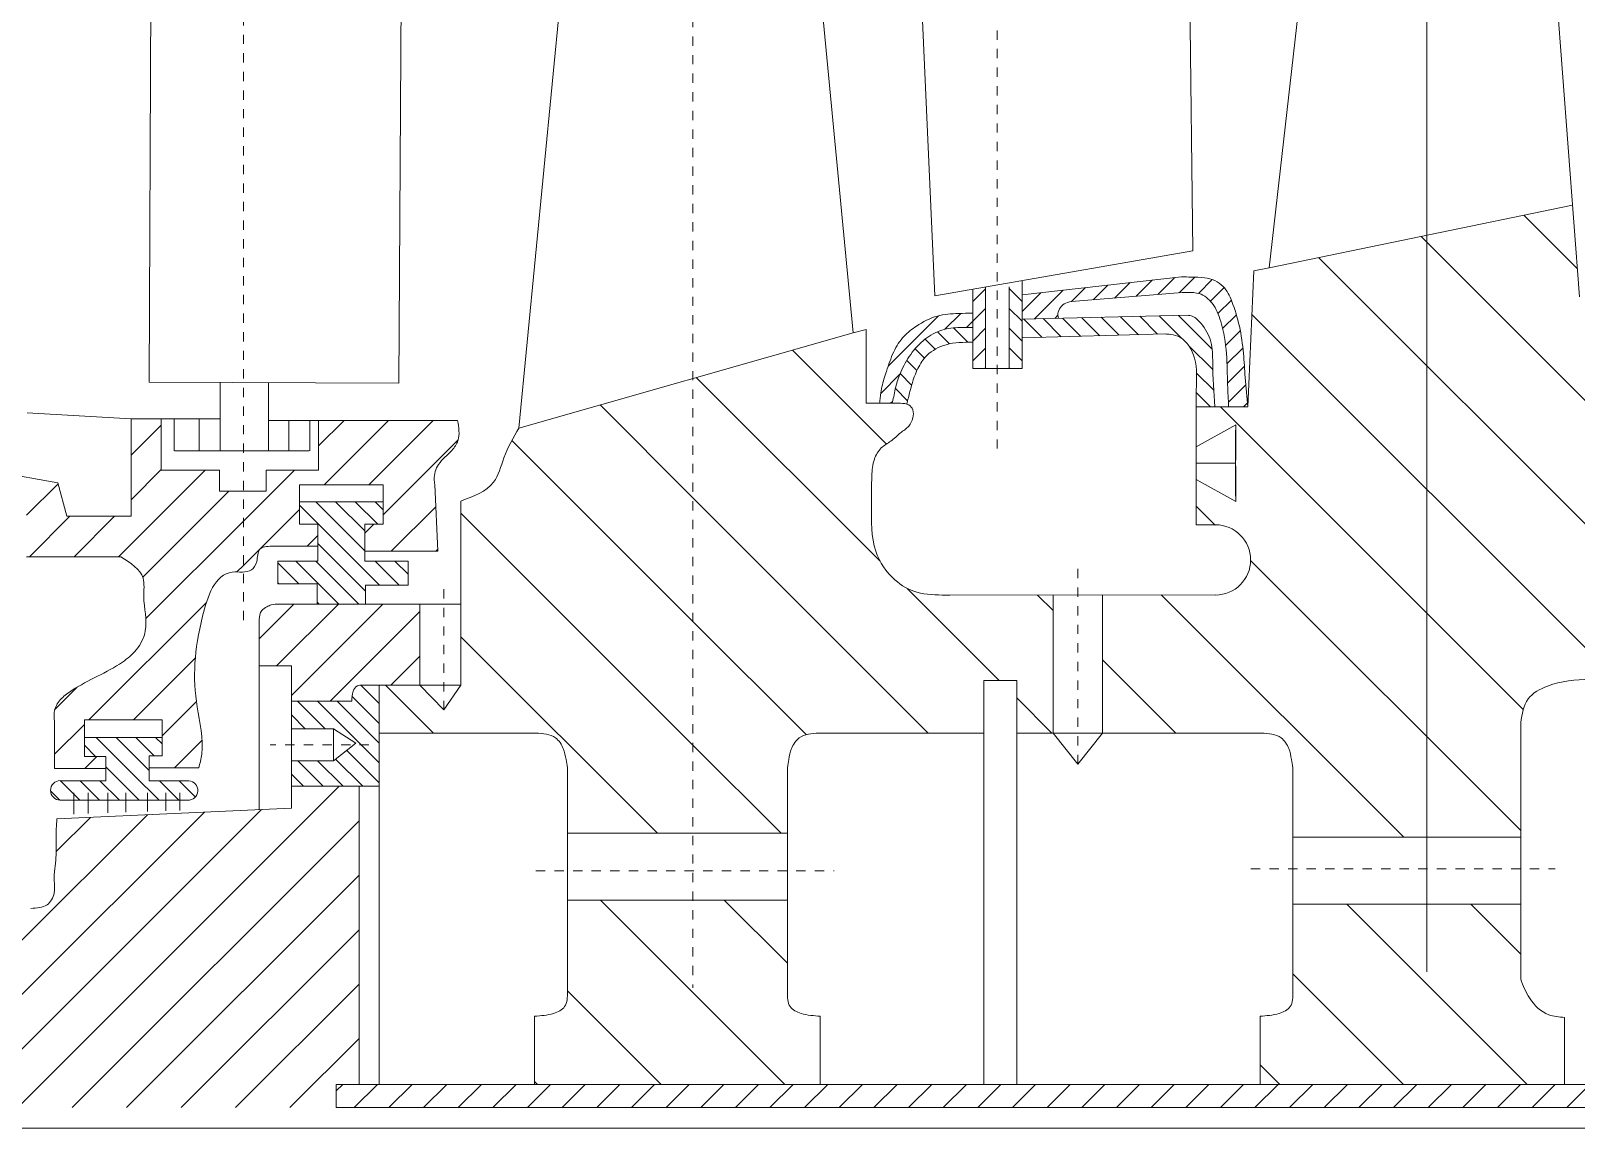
# Model space of a CAD drawing. Extents: x 0 to 420, y 0 to 297.
# Drawn here: x 85.47 to 102.09, y 194.26 to 206.07 of the extents above; entities that cross this region are included whole.
import ezdxf

# ---------------------------------------------------------------- set-up
doc = ezdxf.new("R2010")
doc.units = 0
doc.linetypes.add('ОСЕВАЯ', pattern=[50.8, 31.75, -6.35, 6.35, -6.35])
doc.layers.get('0').update_dxf_attribs({"linetype": 'CONTINUOUS'})
pattern_1 = [(135, (-22278.8489, -14110.3131), (-0.66529073, -0.66529073), [])]
pattern_2 = [(135, (-22278.84894, -14110.31309), (-0.1064465167, -0.1064465167), [])]
pattern_3 = [(45, (-22278.84894, -14110.3131), (-0.2395046625, 0.2395046625), [])]
pattern_4 = [(45, (-22278.84894, -14110.31309), (-0.1064465167, 0.1064465167), [])]

msp = doc.modelspace()

# ---------------------------------------------------------------- hatches: boundary and pattern name
at = {"lineweight": 0, "ltscale": 0.0007}
h = msp.add_hatch(dxfattribs=at)
h.set_pattern_fill('ANSI31', color=256, scale=0.296335, angle=90, style=0)
h.set_pattern_definition(pattern_1)
edge = h.paths.add_edge_path()
edge.add_spline(control_points=[(102.841, 200.43), (102.829, 200.433), (102.784, 200.444), (102.686, 200.506), (102.54, 200.614), (102.409, 200.795), (102.37, 200.941), (102.353, 201.008)], knot_values=[0, 0, 0, 0, 0.000321, 0.001194, 0.002881, 0.004929, 0.006677, 0.006677, 0.006677, 0.006677], degree=3, periodic=0)
edge.add_line((102.353, 201.008), (102.353, 202.651))
edge.add_spline(control_points=[(102.353, 202.651), (102.362, 202.717), (102.379, 202.838), (102.55, 202.919), (102.688, 202.96), (102.825, 202.947), (102.882, 203.025), (102.875, 203.112), (102.832, 203.116), (102.819, 203.117)], knot_values=[0, 0, 0, 0, 0.001569, 0.002884, 0.004388, 0.005374, 0.005973, 0.006683, 0.006989, 0.006989, 0.006989, 0.006989], degree=3, periodic=0)
edge.add_line((102.819, 203.117), (102.131, 203.206))
edge.add_line((102.131, 203.206), (102.055, 204.193))
edge.add_line((102.055, 204.193), (98.79, 203.518))
edge.add_line((98.79, 203.518), (98.627, 203.486))
edge.add_line((98.627, 203.486), (98.562, 202.025))
edge.add_line((98.562, 202.025), (98.005, 202.025))
edge.add_line((98.005, 202.025), (98.005, 201.594))
edge.add_line((98.005, 201.594), (98.432, 201.83))
edge.add_line((98.432, 201.83), (98.43, 201.418))
edge.add_line((98.43, 201.418), (98.432, 201.005))
edge.add_line((98.432, 201.005), (98.005, 201.242))
edge.add_line((98.005, 201.242), (98.005, 200.755))
edge.add_line((98.005, 200.755), (98.214, 200.755))
edge.add_arc((98.214, 200.377), 0.378, -89.9882, 89.9968, ccw=False)
edge.add_line((98.215, 200), (97, 199.999))
edge.add_line((97, 199.999), (97, 198.514))
edge.add_line((97, 198.514), (98.708, 198.514))
edge.add_spline(control_points=[(98.708, 198.514), (98.786, 198.509), (98.914, 198.501), (99.009, 198.355), (99.03, 198.24), (99.042, 198.171), (99.047, 198.141)], knot_values=[0, 0, 0, 0, 0.001833, 0.003035, 0.004057, 0.004812, 0.004812, 0.004812, 0.004812], degree=3, periodic=0)
edge.add_line((99.047, 198.141), (99.047, 197.392))
edge.add_line((99.047, 197.392), (101.497, 197.392))
edge.add_line((101.497, 197.392), (101.497, 198.626))
edge.add_spline(control_points=[(101.497, 198.626), (101.512, 198.719), (101.54, 198.899), (101.851, 199.069), (102.086, 199.085), (102.238, 199.096)], knot_values=[0, 0, 0, 0, 0.00225, 0.00437, 0.008228, 0.008228, 0.008228, 0.008228], degree=3, periodic=0)
edge.add_line((102.238, 199.096), (102.794, 199.096))
edge.add_line((102.794, 199.096), (102.841, 200.43))
h = msp.add_hatch(dxfattribs=at)
h.set_pattern_fill('ANSI31', color=256, scale=0.047414, style=0)
h.set_pattern_definition(pattern_4)
edge = h.paths.add_edge_path()
edge.add_line((96.134, 203.229), (96.134, 202.967))
edge.add_line((96.134, 202.967), (96.525, 202.976))
edge.add_spline(control_points=[(96.525, 202.976), (96.523, 202.987), (96.514, 203.021), (96.534, 203.08), (96.584, 203.141), (96.637, 203.151), (96.666, 203.156)], knot_values=[0, 0, 0, 0, 0.000285, 0.000872, 0.001491, 0.002191, 0.002191, 0.002191, 0.002191], degree=3, periodic=0)
edge.add_line((96.666, 203.156), (97.855, 203.253))
edge.add_spline(control_points=[(97.855, 203.253), (97.876, 203.253), (97.937, 203.254), (98.06, 203.253), (98.203, 203.135), (98.293, 202.901), (98.341, 202.602), (98.34, 202.293), (98.352, 202.103), (98.356, 202.025)], knot_values=[0, 0, 0, 0, 0.000526, 0.00156, 0.003031, 0.004848, 0.007823, 0.010653, 0.012644, 0.012644, 0.012644, 0.012644], degree=3, periodic=0)
edge.add_line((98.356, 202.025), (98.562, 202.025))
edge.add_spline(control_points=[(98.562, 202.025), (98.552, 202.129), (98.532, 202.32), (98.518, 202.61), (98.479, 202.888), (98.407, 203.129), (98.309, 203.345), (98.123, 203.422), (97.967, 203.417), (97.884, 203.422), (97.849, 203.424)], knot_values=[0, 0, 0, 0, 0.002653, 0.004861, 0.007353, 0.009709, 0.011283, 0.013138, 0.014346, 0.015239, 0.015239, 0.015239, 0.015239], degree=3, periodic=0)
edge.add_line((97.849, 203.424), (96.134, 203.229))
h = msp.add_hatch(dxfattribs=at)
h.set_pattern_fill('ANSI31', color=256, scale=0.047414, style=0)
h.set_pattern_definition(pattern_4)
h.paths.add_polyline_path([(95.741, 203.314), (95.603, 203.289), (95.603, 202.435), (95.741, 202.435)])
h = msp.add_hatch(dxfattribs=at)
h.set_pattern_fill('ANSI31', color=256, scale=0.047414, style=0)
h.set_pattern_definition([(135, (22470.58541, -14110.31309), (0.1064465167, 0.1064465167), [])])
h.paths.add_polyline_path([(95.995, 203.314), (96.134, 203.289), (96.134, 202.435), (95.995, 202.435)])
h = msp.add_hatch(dxfattribs=at)
h.set_pattern_fill('ANSI31', color=256, scale=0.047414, style=0)
h.set_pattern_definition(pattern_4)
edge = h.paths.add_edge_path()
edge.add_spline(control_points=[(95.603, 203.032), (95.552, 203.031), (95.425, 203.029), (95.212, 203.015), (95.017, 202.911), (94.851, 202.784), (94.741, 202.612), (94.683, 202.421), (94.629, 202.268), (94.614, 202.163), (94.606, 202.104), (94.603, 202.073), (94.602, 202.062)], knot_values=[0, 0, 0, 0, 0.001278, 0.003216, 0.00532, 0.00677, 0.008477, 0.010366, 0.011816, 0.012564, 0.013041, 0.013333, 0.013333, 0.013333, 0.013333], degree=3, periodic=0)
edge.add_line((94.602, 202.062), (94.736, 202.062))
edge.add_spline(control_points=[(94.736, 202.062), (94.742, 202.085), (94.756, 202.136), (94.773, 202.243), (94.822, 202.392), (94.915, 202.571), (95.058, 202.738), (95.24, 202.855), (95.431, 202.881), (95.55, 202.878), (95.603, 202.877)], knot_values=[0, 0, 0, 0, 0.000599, 0.001353, 0.002718, 0.004557, 0.006443, 0.008208, 0.009892, 0.011229, 0.011229, 0.011229, 0.011229], degree=3, periodic=0)
edge.add_line((95.603, 202.877), (95.603, 203.032))
h = msp.add_hatch(dxfattribs=at)
h.set_pattern_fill('ANSI31', color=256, scale=0.047414, angle=90, style=0)
h.set_pattern_definition(pattern_2)
edge = h.paths.add_edge_path()
edge.add_line((96.134, 202.967), (96.134, 202.766))
edge.add_line((96.134, 202.766), (97.672, 202.808))
edge.add_spline(control_points=[(97.672, 202.808), (97.692, 202.807), (97.747, 202.803), (97.892, 202.763), (98.029, 202.525), (98.006, 202.259), (98.005, 202.085), (98.005, 202.025)], knot_values=[0, 0, 0, 0, 0.000517, 0.00138, 0.003705, 0.006588, 0.008112, 0.008112, 0.008112, 0.008112], degree=3, periodic=0)
edge.add_line((98.005, 202.025), (98.209, 202.025))
edge.add_spline(control_points=[(98.209, 202.025), (98.197, 202.181), (98.181, 202.413), (98.186, 202.729), (98.087, 202.899), (97.987, 202.998), (97.929, 203.007), (97.91, 203.01)], knot_values=[0, 0, 0, 0, 0.003997, 0.005905, 0.007838, 0.008826, 0.009301, 0.009301, 0.009301, 0.009301], degree=3, periodic=0)
edge.add_line((97.91, 203.01), (96.134, 202.967))
h = msp.add_hatch(dxfattribs=at)
h.set_pattern_fill('ANSI31', color=256, scale=0.296335, angle=90, style=0)
h.set_pattern_definition(pattern_1)
edge = h.paths.add_edge_path()
edge.add_line((92.595, 197.436), (93.61, 197.436))
edge.add_line((93.61, 197.436), (93.61, 198.141))
edge.add_spline(control_points=[(93.61, 198.141), (93.615, 198.171), (93.627, 198.24), (93.649, 198.355), (93.744, 198.501), (93.872, 198.509), (93.949, 198.514)], knot_values=[0, 0, 0, 0, 0.000755, 0.001777, 0.002979, 0.004812, 0.004812, 0.004812, 0.004812], degree=3, periodic=0)
edge.add_line((93.949, 198.514), (95.724, 198.514))
edge.add_line((95.724, 198.514), (95.724, 199.081))
edge.add_line((95.724, 199.081), (96.077, 199.081))
edge.add_line((96.077, 199.081), (96.077, 198.514))
edge.add_line((96.077, 198.514), (96.469, 198.514))
edge.add_line((96.469, 198.514), (96.469, 199.999))
edge.add_line((96.469, 199.999), (95.357, 199.999))
edge.add_spline(control_points=[(95.357, 199.999), (95.342, 199.999), (95.224, 199.999), (95.01, 200), (94.725, 200.165), (94.504, 200.498), (94.517, 200.906), (94.513, 201.235), (94.53, 201.45), (94.608, 201.588), (94.73, 201.651), (94.817, 201.742), (94.919, 201.806), (94.963, 201.899), (94.972, 201.989), (94.913, 202.058), (94.858, 202.061), (94.826, 202.062)], knot_values=[0, 0, 0, 0, 0.000373, 0.002997, 0.00528, 0.008417, 0.012585, 0.015276, 0.016803, 0.017997, 0.019066, 0.020213, 0.021184, 0.022017, 0.022763, 0.023324, 0.024094, 0.024094, 0.024094, 0.024094], degree=3, periodic=0)
edge.add_line((94.826, 202.062), (94.458, 202.062))
edge.add_line((94.458, 202.062), (94.458, 202.857))
edge.add_line((94.458, 202.857), (94.318, 202.82))
edge.add_line((94.318, 202.82), (92.595, 202.329))
edge.add_line((92.595, 202.329), (92.595, 197.436))
h = msp.add_hatch(dxfattribs=at)
h.set_pattern_fill('ANSI31', color=256, scale=0.047414, angle=90, style=0)
h.set_pattern_definition(pattern_2)
edge = h.paths.add_edge_path()
edge.add_line((94.736, 202.062), (94.826, 202.062))
edge.add_spline(control_points=[(94.826, 202.062), (94.85, 202.061), (94.873, 202.06), (94.894, 202.053)], knot_values=[0, 0, 0, 0, 0.00057, 0.00057, 0.00057, 0.00057], degree=3, periodic=0)
edge.add_spline(control_points=[(94.894, 202.053), (94.906, 202.099), (94.937, 202.229), (94.99, 202.413), (95.114, 202.603), (95.329, 202.718), (95.505, 202.719), (95.602, 202.719)], knot_values=[0, 0, 0, 0, 0.001191, 0.003379, 0.004823, 0.006816, 0.009236, 0.009236, 0.009236, 0.009236], degree=3, periodic=0)
edge.add_line((95.603, 202.72), (95.603, 202.877))
edge.add_spline(control_points=[(95.603, 202.877), (95.55, 202.878), (95.431, 202.881), (95.24, 202.855), (95.058, 202.738), (94.915, 202.571), (94.822, 202.392), (94.773, 202.243), (94.756, 202.136), (94.742, 202.085), (94.736, 202.062)], knot_values=[0, 0, 0, 0, 0.001337, 0.00302, 0.004786, 0.006672, 0.008511, 0.009876, 0.01063, 0.011229, 0.011229, 0.011229, 0.011229], degree=3, periodic=0)
h = msp.add_hatch(dxfattribs=at)
h.set_pattern_fill('ANSI31', color=256, scale=0.296335, angle=90, style=0)
h.set_pattern_definition(pattern_1)
edge = h.paths.add_edge_path()
edge.add_line((90.097, 199.901), (90.097, 199.028))
edge.add_line((90.097, 199.028), (89.917, 198.762))
edge.add_line((89.917, 198.762), (89.658, 199.028))
edge.add_line((89.658, 199.028), (89.219, 199.028))
edge.add_line((89.219, 199.028), (89.219, 198.514))
edge.add_line((89.219, 198.514), (90.906, 198.514))
edge.add_spline(control_points=[(90.906, 198.514), (90.983, 198.509), (91.111, 198.501), (91.206, 198.355), (91.228, 198.24), (91.24, 198.171), (91.245, 198.141)], knot_values=[0, 0, 0, 0, 0.001833, 0.003035, 0.004057, 0.004812, 0.004812, 0.004812, 0.004812], degree=3, periodic=0)
edge.add_line((91.245, 198.141), (91.245, 197.436))
edge.add_line((91.245, 197.436), (92.595, 197.436))
edge.add_line((92.595, 197.436), (92.595, 202.329))
edge.add_line((92.595, 202.329), (90.722, 201.796))
edge.add_spline(control_points=[(90.722, 201.796), (90.663, 201.693), (90.558, 201.508), (90.471, 201.144), (90.235, 201.06), (90.097, 201.01)], knot_values=[0, 0, 0, 0, 0.003019, 0.005434, 0.008863, 0.008863, 0.008863, 0.008863], degree=3, periodic=0)
edge.add_line((90.097, 201.01), (90.097, 199.901))
h = msp.add_hatch(dxfattribs=at)
h.set_pattern_fill('ANSI31', color=256, scale=0.106681, style=0)
h.set_pattern_definition(pattern_3)
edge = h.paths.add_edge_path()
edge.add_spline(control_points=[(86.443, 200.411), (86.547, 200.345), (86.714, 200.239), (86.67, 199.92), (86.75, 199.658), (86.624, 199.406), (86.352, 199.184), (86.045, 199.069), (85.799, 198.893), (85.715, 198.771), (85.725, 198.681), (85.729, 198.639)], knot_values=[0, 0, 0, 0, 0.0028, 0.004461, 0.007575, 0.009492, 0.011158, 0.016392, 0.017624, 0.018833, 0.01987, 0.01987, 0.01987, 0.01987], degree=3, periodic=0)
edge.add_line((85.729, 198.639), (85.729, 198.131))
edge.add_line((85.729, 198.131), (86.106, 198.131))
edge.add_line((86.106, 198.131), (86.279, 198.131))
edge.add_line((86.279, 198.131), (86.279, 198.262))
edge.add_line((86.279, 198.262), (86.106, 198.262))
edge.add_line((86.106, 198.262), (86.049, 198.262))
edge.add_line((86.049, 198.262), (86.049, 198.655))
edge.add_line((86.049, 198.655), (86.886, 198.655))
edge.add_line((86.886, 198.655), (86.886, 198.27))
edge.add_line((86.886, 198.27), (86.746, 198.27))
edge.add_line((86.746, 198.27), (86.746, 198.139))
edge.add_line((86.746, 198.139), (87.279, 198.139))
edge.add_spline(control_points=[(87.279, 198.139), (87.292, 198.188), (87.349, 198.403), (87.202, 198.961), (87.241, 199.577), (87.466, 200.269), (87.72, 200.246), (87.759, 200.247)], knot_values=[0, 0, 0, 0, 0.001275, 0.005581, 0.013821, 0.018655, 0.019614, 0.019614, 0.019614, 0.019614], degree=3, periodic=0)
edge.add_line((87.759, 200.247), (87.759, 201.118))
edge.add_line((87.759, 201.118), (87.502, 201.118))
edge.add_line((87.502, 201.118), (87.502, 201.344))
edge.add_line((87.502, 201.344), (86.875, 201.344))
edge.add_line((86.875, 201.344), (86.875, 201.895))
edge.add_line((86.875, 201.895), (86.551, 201.895))
edge.add_line((86.551, 201.895), (86.551, 200.846))
edge.add_line((86.551, 200.846), (85.862, 200.846))
edge.add_line((85.862, 200.846), (85.763, 201.207))
edge.add_line((85.763, 201.207), (85.428, 201.267))
edge.add_line((85.428, 201.267), (85.428, 200.411))
edge.add_line((85.428, 200.411), (86.443, 200.411))
h = msp.add_hatch(dxfattribs=at)
h.set_pattern_fill('ANSI31', color=256, scale=0.106681, style=0)
h.set_pattern_definition(pattern_3)
edge = h.paths.add_edge_path()
edge.add_line((88.006, 201.118), (87.759, 201.118))
edge.add_line((87.759, 201.118), (87.759, 200.247))
edge.add_spline(control_points=[(87.759, 200.247), (87.791, 200.249), (87.856, 200.259), (87.918, 200.364), (87.907, 200.517), (88.013, 200.522), (88.067, 200.524)], knot_values=[0.019614, 0.019614, 0.019614, 0.019614, 0.020397, 0.021298, 0.022439, 0.02358, 0.02358, 0.02358, 0.02358], degree=3, periodic=0)
edge.add_line((88.067, 200.524), (88.562, 200.524))
edge.add_line((88.562, 200.524), (88.562, 200.761))
edge.add_line((88.562, 200.761), (88.363, 200.761))
edge.add_line((88.363, 200.761), (88.363, 201.185))
edge.add_line((88.363, 201.185), (89.263, 201.185))
edge.add_line((89.263, 201.185), (89.263, 200.761))
edge.add_line((89.263, 200.761), (89.064, 200.761))
edge.add_line((89.064, 200.761), (89.064, 200.47))
edge.add_line((89.064, 200.47), (89.851, 200.47))
edge.add_line((89.851, 200.47), (89.819, 201.188))
edge.add_spline(control_points=[(89.819, 201.188), (89.816, 201.207), (89.802, 201.28), (89.852, 201.43), (89.989, 201.526), (90.097, 201.685), (90.076, 201.802), (90.063, 201.878)], knot_values=[0, 0, 0, 0, 0.000476, 0.001883, 0.003646, 0.004675, 0.006521, 0.006521, 0.006521, 0.006521], degree=3, periodic=0)
edge.add_line((90.063, 201.878), (88.568, 201.878))
edge.add_line((88.568, 201.878), (88.568, 201.344))
edge.add_line((88.568, 201.344), (88.006, 201.344))
edge.add_line((88.006, 201.344), (88.006, 201.118))
h = msp.add_hatch(dxfattribs=at)
h.set_pattern_fill('ANSI31', color=256, scale=0.047414, angle=90, style=0)
h.set_pattern_definition(pattern_2)
h.paths.add_polyline_path([(89.064, 200.364), (89.064, 200.761), (89.263, 200.761), (89.263, 201.003), (88.363, 201.003), (88.363, 200.761), (88.562, 200.761), (88.562, 200.524), (88.562, 200.364), (88.13, 200.364), (88.13, 200.121), (88.554, 200.121), (88.554, 199.901), (89.073, 199.901), (89.073, 200.104), (89.531, 200.104), (89.531, 200.364)])
h = msp.add_hatch(dxfattribs=at)
h.set_pattern_fill('ANSI31', color=256, scale=0.106681, style=0)
h.set_pattern_definition(pattern_3)
edge = h.paths.add_edge_path()
edge.add_spline(control_points=[(88.143, 199.901), (88.115, 199.9), (88.068, 199.9), (88.007, 199.87), (87.94, 199.83), (87.934, 199.77), (87.93, 199.735)], knot_values=[0, 0, 0, 0, 0.000704, 0.001144, 0.001722, 0.002561, 0.002561, 0.002561, 0.002561], degree=3, periodic=0)
edge.add_line((87.93, 199.735), (87.93, 199.236))
edge.add_line((87.93, 199.236), (88.277, 199.236))
edge.add_line((88.277, 199.236), (88.277, 198.856))
edge.add_line((88.277, 198.856), (88.926, 198.856))
edge.add_spline(control_points=[(88.926, 198.856), (88.926, 198.893), (88.926, 198.953), (88.975, 199.029), (89.02, 199.029), (89.038, 199.028)], knot_values=[0, 0, 0, 0, 0.000918, 0.001536, 0.001985, 0.001985, 0.001985, 0.001985], degree=3, periodic=0)
edge.add_line((89.038, 199.028), (89.658, 199.028))
edge.add_line((89.658, 199.028), (89.658, 199.901))
edge.add_line((89.658, 199.901), (88.143, 199.901))
h = msp.add_hatch(dxfattribs=at)
h.set_pattern_fill('ANSI31', color=256, scale=0.047414, angle=90, style=0)
h.set_pattern_definition(pattern_2)
edge = h.paths.add_edge_path()
edge.add_line((89.219, 199.028), (89.038, 199.028))
edge.add_spline(control_points=[(89.038, 199.028), (89.02, 199.029), (88.975, 199.029), (88.926, 198.953), (88.926, 198.893), (88.926, 198.856)], knot_values=[0, 0, 0, 0, 0.000449, 0.001067, 0.001985, 0.001985, 0.001985, 0.001985], degree=3, periodic=0)
edge.add_line((88.926, 198.856), (88.277, 198.856))
edge.add_line((88.277, 198.856), (88.277, 198.56))
edge.add_line((88.277, 198.56), (88.728, 198.56))
edge.add_line((88.728, 198.56), (88.969, 198.405))
edge.add_line((88.969, 198.405), (88.728, 198.216))
edge.add_line((88.728, 198.216), (88.277, 198.216))
edge.add_line((88.277, 198.216), (88.277, 197.941))
edge.add_line((88.277, 197.941), (89.219, 197.941))
edge.add_line((89.219, 197.941), (89.219, 199.028))
h = msp.add_hatch(dxfattribs=at)
h.set_pattern_fill('ANSI31', color=256, scale=0.047414, angle=90, style=0)
h.set_pattern_definition(pattern_2)
h.paths.add_polyline_path([(86.886, 198.467), (86.049, 198.467), (86.049, 198.262), (86.106, 198.262), (86.279, 198.262), (86.279, 198.131), (86.279, 198.057), (86.746, 198.063), (86.746, 198.27), (86.886, 198.27)])
h = msp.add_hatch(dxfattribs=at)
h.set_pattern_fill('ANSI31', color=256, scale=0.130387, style=0)
h.set_pattern_definition([(45, (-22278.84894, -14110.3131), (-0.292727921, 0.292727921), [])])
edge = h.paths.add_edge_path()
edge.add_line((89.004, 197.941), (88.277, 197.941))
edge.add_line((88.277, 197.941), (88.277, 197.706))
edge.add_line((88.277, 197.706), (85.754, 197.59))
edge.add_spline(control_points=[(85.754, 197.59), (85.749, 197.52), (85.74, 197.382), (85.753, 197.16), (85.713, 196.965), (85.741, 196.787), (85.653, 196.635), (85.537, 196.631), (85.474, 196.628)], knot_values=[0, 0, 0, 0, 0.001788, 0.003493, 0.00561, 0.006746, 0.007986, 0.009484, 0.009484, 0.009484, 0.009484], degree=3, periodic=0)
edge.add_line((85.474, 196.628), (85.331, 196.627))
edge.add_line((85.331, 196.627), (85.356, 194.484))
edge.add_line((85.356, 194.484), (88.759, 194.484))
edge.add_line((88.759, 194.484), (88.759, 194.733))
edge.add_line((88.759, 194.733), (89.004, 194.733))
edge.add_line((89.004, 194.733), (89.004, 197.941))
h = msp.add_hatch(dxfattribs=at)
h.set_pattern_fill('ANSI31', color=256, scale=0.047414, angle=90, style=0)
h.set_pattern_definition(pattern_2)
h.paths.add_polyline_path([(87.173, 198), (86.746, 198), (86.746, 198.063), (86.279, 198.057), (86.279, 198.001), (85.79, 198.001, 0.000383), (85.79, 198.001, 0.999799), (85.79, 197.792, -0.00016), (85.79, 197.792), (87.16, 197.791, 0.990687)])
h = msp.add_hatch(dxfattribs=at)
h.set_pattern_fill('ANSI31', color=256, scale=0.296335, angle=90, style=0)
h.set_pattern_definition(pattern_1)
edge = h.paths.add_edge_path()
edge.add_line((93.61, 195.732), (93.61, 196.716))
edge.add_line((93.61, 196.716), (91.245, 196.716))
edge.add_line((91.245, 196.716), (91.245, 195.732))
edge.add_spline(control_points=[(91.245, 195.732), (91.245, 195.673), (91.244, 195.563), (91.074, 195.478), (90.96, 195.472), (90.891, 195.468)], knot_values=[0, 0, 0, 0, 0.001387, 0.002557, 0.004311, 0.004311, 0.004311, 0.004311], degree=3, periodic=0)
edge.add_line((90.891, 195.468), (90.891, 194.733))
edge.add_line((90.891, 194.733), (93.964, 194.733))
edge.add_line((93.964, 194.733), (93.964, 195.468))
edge.add_spline(control_points=[(93.964, 195.468), (93.895, 195.472), (93.781, 195.478), (93.611, 195.563), (93.61, 195.673), (93.61, 195.732)], knot_values=[0, 0, 0, 0, 0.001754, 0.002924, 0.004311, 0.004311, 0.004311, 0.004311], degree=3, periodic=0)
h = msp.add_hatch(dxfattribs=at)
h.set_pattern_fill('ANSI31', color=256, scale=0.296335, angle=90, style=0)
h.set_pattern_definition(pattern_1)
edge = h.paths.add_edge_path()
edge.add_line((99.047, 196.672), (99.047, 195.732))
edge.add_spline(control_points=[(99.047, 195.732), (99.047, 195.673), (99.047, 195.563), (98.876, 195.478), (98.762, 195.472), (98.694, 195.468)], knot_values=[0, 0, 0, 0, 0.001387, 0.002557, 0.004311, 0.004311, 0.004311, 0.004311], degree=3, periodic=0)
edge.add_line((98.694, 195.468), (98.694, 194.733))
edge.add_line((98.694, 194.733), (101.968, 194.733))
edge.add_line((101.968, 194.733), (101.968, 195.455))
edge.add_spline(control_points=[(101.968, 195.455), (101.91, 195.459), (101.759, 195.471), (101.584, 195.641), (101.524, 195.796), (101.497, 195.865)], knot_values=[0, 0, 0, 0, 0.00143, 0.003764, 0.005635, 0.005635, 0.005635, 0.005635], degree=3, periodic=0)
edge.add_line((101.497, 195.865), (101.497, 196.672))
edge.add_line((101.497, 196.672), (99.047, 196.672))
h = msp.add_hatch(dxfattribs=at)
h.set_pattern_fill('ANSI31', color=256, scale=0.082974, style=0)
h.set_pattern_definition([(45, (-22278.84894, -14110.3131), (-0.1862814042, 0.1862814042), [])])
edge = h.paths.add_edge_path()
edge.add_line((88.759, 194.484), (88.759, 194.733))
edge.add_line((88.759, 194.733), (110.215, 194.733))
edge.add_line((88.759, 194.484), (115.034, 194.484))
edge.add_line((110.215, 194.733), (110.215, 194.484))

# ---------------------------------------------------------------- linework, layer by layer
at = {"linetype": 'ОСЕВАЯ', "lineweight": 0, "ltscale": 0.001}
for p, q in [((95.868, 217.874), (95.868, 201.575)), ((87.759, 199.728), (87.759, 217.843))]:
    msp.add_line(p, q, dxfattribs=at)
at = {"lineweight": 0, "ltscale": 0.0007}
for p, q in [((100.488, 211.057), (100.488, 195.945)), ((88.759, 194.484), (115.034, 194.484))]:
    msp.add_line(p, q, dxfattribs=at)
at = {"lineweight": 0, "ltscale": 0.0001}
for p, q in [((86.784, 210.929), (86.748, 202.288)), ((89.43, 202.279), (89.483, 210.722)), ((94.862, 210.643), (95.197, 203.218)), ((93.593, 210.414), (94.318, 202.82)), ((97.969, 203.704), (97.895, 210.241)), ((99.569, 210.361), (98.79, 203.518)), ((102.131, 203.206), (101.581, 210.361)), ((90.722, 201.796), (91.195, 206.664)), ((98.79, 203.518), (102.055, 204.193)), ((95.197, 203.218), (97.969, 203.704)), ((96.134, 203.229), (97.849, 203.424)), ((98.627, 203.486), (98.562, 202.025)), ((98.79, 203.518), (98.627, 203.486)), ((95.603, 203.289), (95.603, 202.435)), ((95.741, 203.314), (95.741, 202.435)), ((95.995, 203.314), (95.995, 202.435)), ((96.134, 203.383), (96.134, 202.435)), ((96.666, 203.156), (97.855, 203.253)), ((96.134, 202.967), (97.91, 203.01)), ((85.763, 201.207), (77.133, 202.748)), ((94.318, 202.82), (90.722, 201.796)), ((94.318, 202.82), (94.458, 202.857)), ((94.458, 202.857), (94.458, 202.062)), ((96.134, 202.766), (97.672, 202.808)), ((95.603, 202.435), (96.134, 202.435)), ((86.748, 202.288), (89.43, 202.279)), ((87.509, 201.55), (87.509, 202.286)), ((88.03, 201.55), (88.03, 202.284)), ((85.435, 201.961), (86.551, 201.895)), ((94.458, 202.062), (94.826, 202.062)), ((98.005, 202.025), (98.562, 202.025)), ((98.005, 200.755), (98.005, 202.025)), ((86.551, 201.895), (87.509, 201.895)), ((86.551, 201.895), (86.551, 200.846)), ((86.875, 201.895), (86.875, 201.344)), ((87.015, 201.55), (87.015, 201.895)), ((87.283, 201.55), (87.283, 201.895)), ((90.063, 201.878), (88.03, 201.878)), ((88.248, 201.55), (88.248, 201.878)), ((88.473, 201.55), (88.473, 201.878)), ((88.568, 201.344), (88.568, 201.878)), ((98.432, 201.83), (98.005, 201.594)), ((98.429, 201.063), (98.432, 201.83)), ((98.429, 201.773), (98.432, 201.005)), ((87.019, 201.55), (88.466, 201.55)), ((98.005, 201.418), (98.429, 201.418)), ((98.429, 201.418), (98.429, 201.063)), ((86.875, 201.344), (87.502, 201.344)), ((87.502, 201.344), (87.502, 201.118)), ((88.006, 201.344), (88.568, 201.344)), ((88.006, 201.118), (88.006, 201.344)), ((85.862, 200.846), (85.763, 201.207)), ((87.502, 201.118), (88.006, 201.118)), ((88.363, 201.185), (89.263, 201.185)), ((88.363, 200.761), (88.363, 201.185)), ((89.263, 201.185), (89.263, 200.761)), ((89.819, 201.188), (89.851, 200.47)), ((98.432, 201.005), (98.005, 201.242)), ((88.363, 201.003), (89.263, 201.003)), ((90.097, 199.901), (90.097, 201.01)), ((86.551, 200.846), (85.862, 200.846)), ((88.562, 200.761), (88.363, 200.761)), ((88.562, 200.524), (88.562, 200.761)), ((89.064, 200.761), (89.064, 200.364)), ((89.263, 200.761), (89.064, 200.761)), ((98.214, 200.755), (98.005, 200.755)), ((88.067, 200.524), (88.562, 200.524)), ((88.562, 200.524), (88.562, 200.364)), ((89.851, 200.47), (89.064, 200.47)), ((85.428, 200.411), (86.443, 200.411)), ((88.13, 200.364), (88.13, 200.121)), ((88.562, 200.364), (88.13, 200.364)), ((89.064, 200.364), (89.531, 200.364)), ((89.531, 200.364), (89.531, 200.104)), ((88.13, 200.121), (88.554, 200.121)), ((88.554, 200.121), (88.554, 199.901)), ((89.073, 200.104), (89.073, 199.901)), ((89.531, 200.104), (89.073, 200.104)), ((95.357, 199.999), (98.214, 200)), ((96.469, 199.999), (96.469, 198.514)), ((97, 199.999), (97, 198.514)), ((88.143, 199.901), (90.097, 199.901)), ((89.658, 199.901), (89.658, 199.028)), ((90.097, 199.901), (90.097, 199.028)), ((87.93, 199.236), (87.93, 199.735)), ((87.93, 199.236), (87.93, 197.69)), ((88.277, 199.236), (87.93, 199.236)), ((88.277, 197.706), (88.277, 199.236)), ((90.097, 199.028), (89.038, 199.028)), ((89.219, 199.028), (89.219, 194.733)), ((89.658, 199.028), (89.917, 198.762)), ((89.917, 198.762), (90.097, 199.028)), ((95.724, 199.081), (95.724, 194.733)), ((95.724, 199.081), (96.077, 199.081)), ((96.077, 199.081), (96.077, 194.733)), ((88.277, 198.856), (88.926, 198.856)), ((85.729, 198.639), (85.729, 198.131)), ((86.049, 198.655), (86.886, 198.655)), ((86.049, 198.262), (86.049, 198.655)), ((86.886, 198.655), (86.886, 198.27)), ((101.497, 198.626), (101.497, 195.865)), ((86.049, 198.467), (86.886, 198.467)), ((88.277, 198.56), (88.728, 198.56)), ((88.728, 198.56), (88.969, 198.405)), ((88.728, 198.56), (88.728, 198.216)), ((89.219, 198.514), (90.906, 198.514)), ((95.724, 198.514), (93.949, 198.514)), ((96.077, 198.514), (98.708, 198.514)), ((96.469, 198.514), (96.735, 198.18)), ((96.735, 198.18), (97, 198.514)), ((86.106, 198.262), (86.049, 198.262)), ((86.279, 198.262), (86.106, 198.262)), ((86.279, 198.131), (86.279, 198.262)), ((86.746, 198.27), (86.746, 198)), ((86.886, 198.27), (86.746, 198.27)), ((88.969, 198.405), (88.728, 198.216)), ((85.729, 198.131), (86.106, 198.131)), ((86.106, 198.131), (86.279, 198.131)), ((86.279, 198.131), (86.279, 198.001)), ((86.746, 198.139), (87.279, 198.139)), ((88.728, 198.216), (88.277, 198.216)), ((91.245, 198.141), (91.245, 195.732)), ((93.61, 198.141), (93.61, 195.732)), ((99.047, 198.141), (99.047, 195.732)), ((86.279, 198.001), (85.79, 198.001)), ((87.173, 198), (86.746, 198)), ((86.746, 198), (87.173, 198)), ((88.277, 197.941), (89.219, 197.941)), ((89.004, 197.941), (89.004, 194.733)), ((85.79, 197.792), (87.16, 197.791)), ((85.935, 197.869), (85.935, 197.641)), ((86.091, 197.869), (86.091, 197.647)), ((86.302, 197.869), (86.302, 197.654)), ((86.495, 197.869), (86.495, 197.661)), ((86.727, 197.869), (86.727, 197.669)), ((86.926, 197.869), (86.926, 197.676)), ((87.076, 197.869), (87.076, 197.682)), ((85.754, 197.59), (88.277, 197.706)), ((91.245, 197.436), (93.61, 197.436)), ((99.047, 197.392), (101.497, 197.392)), ((91.245, 196.716), (93.61, 196.716)), ((99.047, 196.672), (101.497, 196.672)), ((90.891, 195.468), (90.891, 194.733)), ((93.964, 195.468), (93.964, 194.733)), ((98.694, 195.468), (98.694, 194.733)), ((101.968, 195.455), (101.968, 194.733)), ((88.759, 194.733), (110.215, 194.733)), ((88.759, 194.484), (88.759, 194.733)), ((66.174, 194.263), (114.921, 194.263))]:
    msp.add_line(p, q, dxfattribs=at)
at = {"linetype": 'ОСЕВАЯ', "lineweight": 0, "ltscale": 0.0007}
for p, q in [((92.595, 210.809), (92.595, 195.773)), ((96.735, 198.18), (96.735, 200.325)), ((89.917, 198.762), (89.917, 200.106)), ((89.11, 198.388), (88.047, 198.388)), ((90.905, 197.031), (94.113, 197.031)), ((98.595, 197.054), (101.869, 197.054))]:
    msp.add_line(p, q, dxfattribs=at)
at = {"lineweight": 0, "ltscale": 0.0001}
for centre, radius, start, end in [((98.214, 200.377), 0.378, 270, 90), ((85.79, 197.897), 0.105, 90.0034, 269.9966), ((87.165, 197.896), 0.104, 267.0563, 85.9841)]:
    msp.add_arc(centre, radius, start, end, dxfattribs=at)
for points, knots in [([(97.849, 203.424), (97.884, 203.422), (97.967, 203.417), (98.123, 203.422), (98.309, 203.345), (98.407, 203.129), (98.479, 202.888), (98.518, 202.61), (98.532, 202.32), (98.552, 202.129), (98.562, 202.025)], [0, 0, 0, 0, 0.105885, 0.249094, 0.468957, 0.655564, 0.934832, 1.230162, 1.49189, 1.806363, 1.806363, 1.806363, 1.806363]), ([(97.855, 203.253), (97.876, 203.253), (97.937, 203.254), (98.06, 203.253), (98.203, 203.135), (98.293, 202.901), (98.341, 202.602), (98.34, 202.293), (98.352, 202.103), (98.356, 202.025)], [0, 0, 0, 0, 0.062322, 0.184902, 0.35928, 0.574687, 0.927334, 1.262695, 1.498706, 1.498706, 1.498706, 1.498706]), ([(96.666, 203.156), (96.637, 203.151), (96.584, 203.141), (96.534, 203.08), (96.514, 203.021), (96.523, 202.987), (96.525, 202.976)], [0, 0, 0, 0, 0.082932, 0.1563458, 0.2258392, 0.2596638, 0.2596638, 0.2596638, 0.2596638]), ([(95.603, 203.032), (95.552, 203.031), (95.425, 203.029), (95.212, 203.015), (95.017, 202.911), (94.851, 202.784), (94.741, 202.612), (94.683, 202.421), (94.629, 202.268), (94.614, 202.163), (94.606, 202.104), (94.603, 202.073), (94.602, 202.062)], [0, 0, 0, 0, 0.151474, 0.381158, 0.630592, 0.802523, 1.004762, 1.228702, 1.400583, 1.489295, 1.545806, 1.580436, 1.580436, 1.580436, 1.580436]), ([(97.91, 203.01), (97.929, 203.007), (97.987, 202.998), (98.087, 202.899), (98.186, 202.729), (98.181, 202.413), (98.197, 202.181), (98.209, 202.025)], [0, 0, 0, 0, 0.056243, 0.17337, 0.402477, 0.628668, 1.102458, 1.102458, 1.102458, 1.102458]), ([(95.603, 202.877), (95.55, 202.878), (95.431, 202.881), (95.24, 202.855), (95.058, 202.738), (94.915, 202.571), (94.822, 202.392), (94.773, 202.243), (94.756, 202.136), (94.742, 202.085), (94.736, 202.062)], [0, 0, 0, 0, 0.158468, 0.358026, 0.56726, 0.790871, 1.008808, 1.17062, 1.25996, 1.331003, 1.331003, 1.331003, 1.331003]), ([(97.672, 202.808), (97.692, 202.807), (97.747, 202.803), (97.892, 202.763), (98.029, 202.525), (98.006, 202.259), (98.005, 202.085), (98.005, 202.025)], [0, 0, 0, 0, 0.0613169, 0.1635621, 0.4391835, 0.7809439, 0.9616037, 0.9616037, 0.9616037, 0.9616037]), ([(95.602, 202.719), (95.505, 202.719), (95.329, 202.718), (95.114, 202.603), (94.99, 202.413), (94.937, 202.229), (94.906, 202.099), (94.894, 202.053)], [0, 0, 0, 0, 0.28683, 0.523094, 0.694234, 0.953574, 1.094775, 1.094775, 1.094775, 1.094775]), ([(94.826, 202.062), (94.858, 202.061), (94.913, 202.058), (94.972, 201.989), (94.963, 201.899), (94.919, 201.806), (94.817, 201.742), (94.73, 201.651), (94.608, 201.588), (94.53, 201.45), (94.513, 201.235), (94.517, 200.906), (94.504, 200.498), (94.725, 200.165), (95.01, 200), (95.224, 199.999), (95.342, 199.999), (95.357, 199.999)], [0, 0, 0, 0, 0.091263, 0.157753, 0.2461, 0.344926, 0.460032, 0.595895, 0.722706, 0.864126, 1.045133, 1.36416, 1.858209, 2.23007, 2.500694, 2.811687, 2.855907, 2.855907, 2.855907, 2.855907]), ([(90.063, 201.878), (90.076, 201.802), (90.097, 201.685), (89.989, 201.526), (89.852, 201.43), (89.802, 201.28), (89.816, 201.207), (89.819, 201.188)], [0, 0, 0, 0, 0.2188286, 0.3407251, 0.5497788, 0.7164886, 0.772921, 0.772921, 0.772921, 0.772921]), ([(90.097, 201.01), (90.235, 201.06), (90.471, 201.144), (90.558, 201.508), (90.663, 201.693), (90.722, 201.796)], [0, 0, 0, 0, 0.406439, 0.692687, 1.05059, 1.05059, 1.05059, 1.05059]), ([(87.279, 198.139), (87.292, 198.188), (87.349, 198.403), (87.202, 198.961), (87.241, 199.577), (87.478, 200.308), (87.835, 200.223), (87.918, 200.364), (87.907, 200.517), (88.013, 200.522), (88.067, 200.524)], [0, 0, 0, 0, 0.1511, 0.661515, 1.638308, 2.211192, 2.417712, 2.52458, 2.659729, 2.794993, 2.794993, 2.794993, 2.794993]), ([(86.443, 200.411), (86.547, 200.345), (86.714, 200.239), (86.67, 199.92), (86.75, 199.658), (86.624, 199.406), (86.352, 199.184), (86.045, 199.069), (85.799, 198.893), (85.715, 198.771), (85.725, 198.681), (85.729, 198.639)], [0, 0, 0, 0, 0.331942, 0.528773, 0.897874, 1.125146, 1.322594, 1.943049, 2.089029, 2.232404, 2.355317, 2.355317, 2.355317, 2.355317]), ([(87.93, 199.735), (87.934, 199.77), (87.94, 199.83), (88.007, 199.87), (88.068, 199.9), (88.115, 199.9), (88.143, 199.901)], [0, 0, 0, 0, 0.0994166, 0.1678897, 0.2200654, 0.3035246, 0.3035246, 0.3035246, 0.3035246]), ([(101.497, 198.626), (101.512, 198.719), (101.54, 198.899), (101.851, 199.069), (102.086, 199.085), (102.238, 199.096)], [0, 0, 0, 0, 0.2667464, 0.5179884, 0.9752978, 0.9752978, 0.9752978, 0.9752978]), ([(88.926, 198.856), (88.926, 198.893), (88.926, 198.953), (88.975, 199.029), (89.02, 199.029), (89.038, 199.028)], [0, 0, 0, 0, 0.1088144, 0.1820885, 0.2353103, 0.2353103, 0.2353103, 0.2353103]), ([(90.906, 198.514), (90.983, 198.509), (91.111, 198.501), (91.206, 198.355), (91.228, 198.24), (91.24, 198.171), (91.245, 198.141)], [0, 0, 0, 0, 0.2173259, 0.3597456, 0.4808885, 0.5703909, 0.5703909, 0.5703909, 0.5703909]), ([(93.949, 198.514), (93.872, 198.509), (93.744, 198.501), (93.649, 198.355), (93.627, 198.24), (93.615, 198.171), (93.61, 198.141)], [0, 0, 0, 0, 0.2173259, 0.3597456, 0.4808885, 0.5703909, 0.5703909, 0.5703909, 0.5703909]), ([(98.708, 198.514), (98.786, 198.509), (98.914, 198.501), (99.009, 198.355), (99.03, 198.24), (99.042, 198.171), (99.047, 198.141)], [0, 0, 0, 0, 0.2173259, 0.3597456, 0.4808885, 0.5703909, 0.5703909, 0.5703909, 0.5703909]), ([(85.474, 196.628), (85.537, 196.631), (85.653, 196.635), (85.741, 196.787), (85.713, 196.965), (85.753, 197.16), (85.74, 197.382), (85.749, 197.52), (85.754, 197.59)], [0, 0, 0, 0, 0.177597, 0.32452, 0.459239, 0.71017, 0.912247, 1.124166, 1.124166, 1.124166, 1.124166]), ([(101.497, 195.865), (101.524, 195.796), (101.584, 195.641), (101.759, 195.471), (101.91, 195.459), (101.968, 195.455)], [0, 0, 0, 0, 0.2218507, 0.4984441, 0.6679747, 0.6679747, 0.6679747, 0.6679747]), ([(90.891, 195.468), (90.96, 195.472), (91.074, 195.478), (91.244, 195.563), (91.245, 195.673), (91.245, 195.732)], [0, 0, 0, 0, 0.2079176, 0.3466177, 0.5109955, 0.5109955, 0.5109955, 0.5109955]), ([(93.964, 195.468), (93.895, 195.472), (93.781, 195.478), (93.611, 195.563), (93.61, 195.673), (93.61, 195.732)], [0, 0, 0, 0, 0.2079176, 0.3466177, 0.5109955, 0.5109955, 0.5109955, 0.5109955]), ([(98.694, 195.468), (98.762, 195.472), (98.876, 195.478), (99.047, 195.563), (99.047, 195.673), (99.047, 195.732)], [0, 0, 0, 0, 0.2079176, 0.3466177, 0.5109955, 0.5109955, 0.5109955, 0.5109955])]:
    msp.add_open_spline(points, degree=3, knots=knots, dxfattribs=at)

doc.saveas('drawing.dxf')
